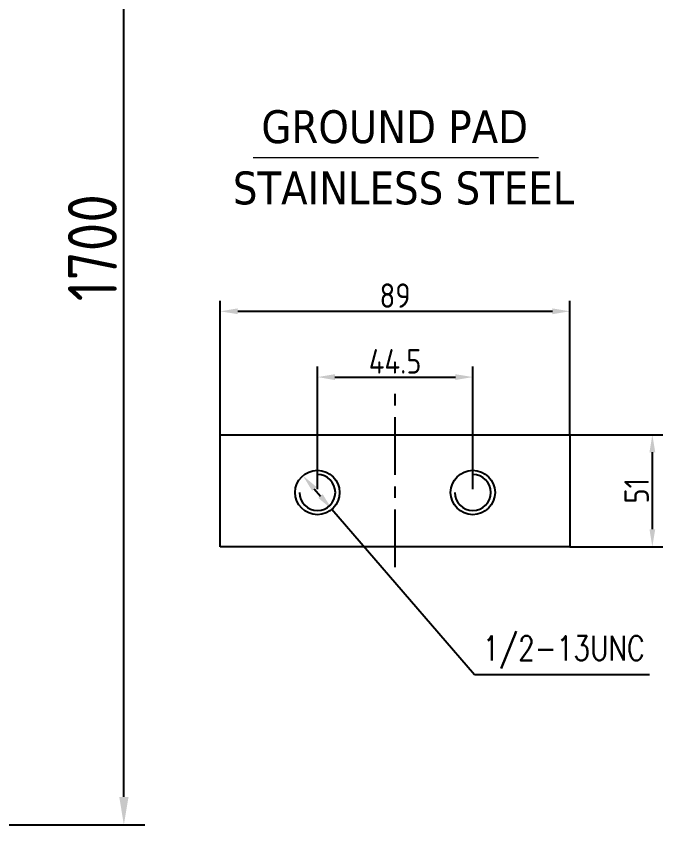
# Model space of a CAD drawing. Header units: millimetres. Extents: x 208456 to 224154, y -159503 to -153953.
# Drawn here: x 221209 to 222134, y -156648 to -155492 of the extents above; entities that cross this region are included whole.
import ezdxf

# ---------------------------------------------------------------- set-up
doc = ezdxf.new("R2010")
doc.units = ezdxf.units.MM
doc.header["$LTSCALE"] = 13
doc.linetypes.add('CENTERX2', pattern=[101.6, 63.5, -12.7, 12.7, -12.7])
doc.layers.add('1', color=4, linetype='Continuous')
doc.layers.add('标注、文本', color=3, linetype='Continuous', lineweight=25)
doc.layers.add('铁心', color=3, linetype='Continuous', lineweight=0)
doc.styles.get("Standard").update_dxf_attribs({"font": 'gbenor.shx', "bigfont": 'gbcbig.shx'})
doc.styles.add('Tahoma$001', font='tahoma.ttf', dxfattribs={"height": 2.159784})
doc.dimstyles.new('1-15', dxfattribs={"dimscale": 20, "dimtxt": 3.5, "dimasz": 2, "dimexe": 1.5, "dimexo": 0.5, "dimgap": 0.5, "dimtad": 1, "dimtoh": 1, "dimdec": 1, "dimdsep": 46, "dimtxsty": 'Standard', "dimcen": 2.5, "dimclrd": 3, "dimclre": 3, "dimclrt": 3, "dimadec": 0, "dimazin": 2, "dimtfac": 1, "dimtdec": 1, "dimtmove": 0, "dimatfit": 2, "dimfxl": 1, "dimarcsym": 0})
doc.dimstyles.new('丁晓菲', dxfattribs={"dimscale": 10, "dimtxt": 3.5, "dimasz": 2.5, "dimexe": 1.5, "dimexo": 0, "dimgap": 0.5, "dimtad": 1, "dimtoh": 1, "dimtxsty": 'Standard', "dimcen": 2.5, "dimclrd": 3, "dimclre": 3, "dimclrt": 2, "dimadec": 0, "dimazin": 0, "dimtfac": 1, "dimtmove": 0, "dimatfit": 2, "dimfxl": 1.5, "dimarcsym": 0})

# ---------------------------------------------------------------- blocks, each defined once
blk = doc.blocks.new('*D1669')
at = {"layer": 'Defpoints', "color": 0, "lineweight": -3, "transparency": 16777216}
for p in [(221183.9, -154997.7), (221363.4, -154997.7), (221183.9, -156647.7)]:
    blk.add_point(p, dxfattribs=at)
at = {"layer": '标注、文本', "color": 3, "lineweight": -2, "transparency": 16777216}
for p, q in [((221193.9, -154997.7), (221393.4, -154997.7)), ((221363.4, -156607.7), (221363.4, -155037.7)), ((221193.9, -156647.7), (221393.4, -156647.7))]:
    blk.add_line(p, q, dxfattribs=at)
at = {"layer": '标注、文本', "color": 3, "lineweight": -3, "transparency": 16777216}
for points in [[(221356.8, -155037.7), (221370.1, -155037.7), (221363.4, -154997.7)], [(221356.8, -156607.7), (221370.1, -156607.7), (221363.4, -156647.7)]]:
    blk.add_solid(points, dxfattribs=at)
at = {"layer": '标注、文本', "color": 3, "transparency": 16777216, "insert": (221318.4, -155822.7), "char_height": 70, "attachment_point": 5, "rotation": 90}
blk.add_mtext('1700', dxfattribs=at)
blk = doc.blocks.new('*D1636')
at = {"layer": 'Defpoints', "color": 0, "lineweight": -3, "transparency": 16777216}
for p in [(222001.3, -156090.1), (222001.3, -156250.1), (222119.1, -156250.1)]:
    blk.add_point(p, dxfattribs=at)
at = {"layer": '标注、文本', "color": 3, "lineweight": -2, "transparency": 16777216}
for p, q in [((222001.3, -156090.1), (222134.1, -156090.1)), ((222119.1, -156115.1), (222119.1, -156225.1)), ((222001.3, -156250.1), (222134.1, -156250.1))]:
    blk.add_line(p, q, dxfattribs=at)
at = {"layer": '标注、文本', "color": 3, "lineweight": -3, "transparency": 16777216}
for points in [[(222115, -156115.1), (222123.3, -156115.1), (222119.1, -156090.1)], [(222115, -156225.1), (222123.3, -156225.1), (222119.1, -156250.1)]]:
    blk.add_solid(points, dxfattribs=at)
at = {"layer": '标注、文本', "color": 2, "transparency": 16777216, "insert": (222096.6, -156170.1), "char_height": 35, "attachment_point": 5, "rotation": 90, "bg_fill": 3, "box_fill_scale": 1.1, "bg_fill_color": 256, "bg_fill_true_color": 13158600, "bg_fill_transparency": 0}
blk.add_mtext('51', dxfattribs=at)
blk = doc.blocks.new('*D1671')
at = {"layer": 'Defpoints', "color": 0, "lineweight": -3, "transparency": 16777216}
for p in [(221619.4, -156148.5), (221660.9, -156196.6)]:
    blk.add_point(p, dxfattribs=at)
at = {"layer": '标注、文本', "color": 3, "lineweight": -2, "transparency": 16777216}
for p, q in [((221635.7, -156167.4), (221644.5, -156177.7)), ((221660.9, -156196.6), (221864.7, -156432.6)), ((221864.7, -156432.6), (222115.1, -156432.6))]:
    blk.add_line(p, q, dxfattribs=at)
at = {"layer": '标注、文本', "color": 3, "lineweight": -3, "transparency": 16777216}
for points in [[(221638.9, -156164.7), (221632.6, -156170.2), (221619.4, -156148.5)], [(221647.7, -156174.9), (221641.4, -156180.4), (221660.9, -156196.6)]]:
    blk.add_solid(points, dxfattribs=at)
at = {"layer": '标注、文本', "color": 2, "transparency": 16777216, "insert": (221992.4, -156400.9), "char_height": 35, "attachment_point": 5, "bg_fill": 3, "box_fill_scale": 1.1, "bg_fill_color": 256, "bg_fill_true_color": 13158600, "bg_fill_transparency": 0}
blk.add_mtext('{\\Fromans,gbcbig|c134;\\W0.8;1/2-13UNC}', dxfattribs=at)
blk = doc.blocks.new('*D1637')
at = {"layer": 'Defpoints', "color": 0, "lineweight": -3, "transparency": 16777216}
for p in [(221862.4, -156007.6), (221640.1, -156167.6), (221862.4, -156167.6)]:
    blk.add_point(p, dxfattribs=at)
at = {"layer": '标注、文本', "color": 3, "lineweight": -2, "transparency": 16777216}
for p, q in [((221640.1, -156167.6), (221640.1, -155992.6)), ((221862.4, -156167.6), (221862.4, -155992.6)), ((221665.1, -156007.6), (221837.4, -156007.6))]:
    blk.add_line(p, q, dxfattribs=at)
at = {"layer": '标注、文本', "color": 3, "lineweight": -3, "transparency": 16777216}
for points in [[(221665.1, -156003.5), (221665.1, -156011.8), (221640.1, -156007.6)], [(221837.4, -156003.5), (221837.4, -156011.8), (221862.4, -156007.6)]]:
    blk.add_solid(points, dxfattribs=at)
at = {"layer": '标注、文本', "color": 2, "transparency": 16777216, "insert": (221751.3, -155985.1), "char_height": 35, "attachment_point": 5, "bg_fill": 3, "box_fill_scale": 1.1, "bg_fill_color": 256, "bg_fill_true_color": 13158600, "bg_fill_transparency": 0}
blk.add_mtext('44.5', dxfattribs=at)
blk = doc.blocks.new('*D1638')
at = {"layer": 'Defpoints', "color": 0, "lineweight": -3, "transparency": 16777216}
for p in [(222001.3, -155913.6), (221501.3, -156090.1), (222001.3, -156090.1)]:
    blk.add_point(p, dxfattribs=at)
at = {"layer": '标注、文本', "color": 3, "lineweight": -2, "transparency": 16777216}
for p, q in [((221501.3, -156090.1), (221501.3, -155898.6)), ((222001.3, -156090.1), (222001.3, -155898.6)), ((221526.3, -155913.6), (221976.3, -155913.6))]:
    blk.add_line(p, q, dxfattribs=at)
at = {"layer": '标注、文本', "color": 3, "lineweight": -3, "transparency": 16777216}
for points in [[(221526.3, -155909.4), (221526.3, -155917.7), (221501.3, -155913.6)], [(221976.3, -155909.4), (221976.3, -155917.7), (222001.3, -155913.6)]]:
    blk.add_solid(points, dxfattribs=at)
at = {"layer": '标注、文本', "color": 2, "transparency": 16777216, "insert": (221751.3, -155891.1), "char_height": 35, "attachment_point": 5, "bg_fill": 3, "box_fill_scale": 1.1, "bg_fill_color": 256, "bg_fill_true_color": 13158600, "bg_fill_transparency": 0}
blk.add_mtext('89', dxfattribs=at)

msp = doc.modelspace()

# ---------------------------------------------------------------- linework, layer by layer
at = {"layer": '1', "color": 1, "linetype": 'CENTERX2', "lineweight": -3, "ltscale": 0.1}
msp.add_line((221751.253, -156279.385), (221751.253, -156030.621), dxfattribs=at)
at = {"layer": '1'}
for p, q in [((221501.253, -156250.056), (221501.253, -156090.056)), ((221501.253, -156090.056), (222001.253, -156090.056)), ((222001.253, -156090.056), (222001.253, -156250.056)), ((222001.253, -156250.056), (221501.253, -156250.056))]:
    msp.add_line(p, q, dxfattribs=at)
for centre in [(221640.128, -156172.556), (221862.378, -156172.556)]:
    msp.add_circle(centre, 31.75, dxfattribs=at)
at = {"layer": '铁心'}
msp.add_line((221548.48, -155693.477), (221956.099, -155693.477), dxfattribs=at)

# ---------------------------------------------------------------- texts
at = {"layer": '铁心', "style": 'Tahoma$001'}
for s, p in [('GROUND PAD  ', (221560.055, -155673.124)), ('STAINLESS STEEL ', (221519.27, -155760.647))]:
    msp.add_text(s, height=46.95689, dxfattribs=at).set_placement(p)

# ---------------------------------------------------------------- dimensions: what is measured, and where the dimension line sits
at = {"layer": '标注、文本'}
dim = msp.add_linear_dim(base=(221363.426, -154997.713), p1=(221183.928, -156647.666), p2=(221183.928, -154997.713), angle=90, text='1700', dimstyle='1-15', dxfattribs=at)
dim.commit()
dim.dimension.update_dxf_attribs({"geometry": '*D1669', "text_midpoint": (221318.426, -155822.69)})

# ---------------------------------------------------------------- next in the draw order: dimensions: what is measured, and where the dimension line sits
dim = msp.add_linear_dim(base=(222119.118, -156250.056), p1=(222001.253, -156090.056), p2=(222001.253, -156250.056), angle=90, text='51', dimstyle='丁晓菲', override={"dimtfill": 1, "dimarcsym": 1}, dxfattribs=at)
dim.commit()
dim.dimension.update_dxf_attribs({"geometry": '*D1636', "text_midpoint": (222096.618, -156170.056)})

# ---------------------------------------------------------------- next in the draw order: dimensions: what is measured, and where the dimension line sits
dim = msp.add_diameter_dim_2p(p1=(221619.372, -156148.529), p2=(221660.883, -156196.582), text='{\\Fromans,gbcbig|c134;\\W0.8;1/2-13UNC}', dimstyle='丁晓菲', override={"dimtfill": 1, "dimarcsym": 1}, dxfattribs=at)
dim.commit()
dim.dimension.update_dxf_attribs({"geometry": '*D1671', "text_midpoint": (221992.404, -156432.563), "dimtype": 163})

# ---------------------------------------------------------------- next in the draw order: linework, layer by layer
for centre in [(221640.128, -156172.556), (221862.378, -156172.556)]:
    msp.add_arc(centre, 25.69, 180, 90, dxfattribs=at)

# ---------------------------------------------------------------- next in the draw order: dimensions: what is measured, and where the dimension line sits
dim = msp.add_linear_dim(base=(221862.378, -156007.622), p1=(221640.128, -156167.556), p2=(221862.378, -156167.556), text='44.5', dimstyle='丁晓菲', override={"dimtfill": 1, "dimarcsym": 1}, dxfattribs=at)
dim.commit()
dim.dimension.update_dxf_attribs({"geometry": '*D1637', "text_midpoint": (221751.253, -155985.122)})

# ---------------------------------------------------------------- next in the draw order: dimensions: what is measured, and where the dimension line sits
dim = msp.add_linear_dim(base=(222001.253, -155913.55), p1=(221501.253, -156090.056), p2=(222001.253, -156090.056), text='89', dimstyle='丁晓菲', override={"dimtfill": 1, "dimarcsym": 1}, dxfattribs=at)
dim.commit()
dim.dimension.update_dxf_attribs({"geometry": '*D1638', "text_midpoint": (221751.253, -155891.05)})

doc.saveas('drawing.dxf')
